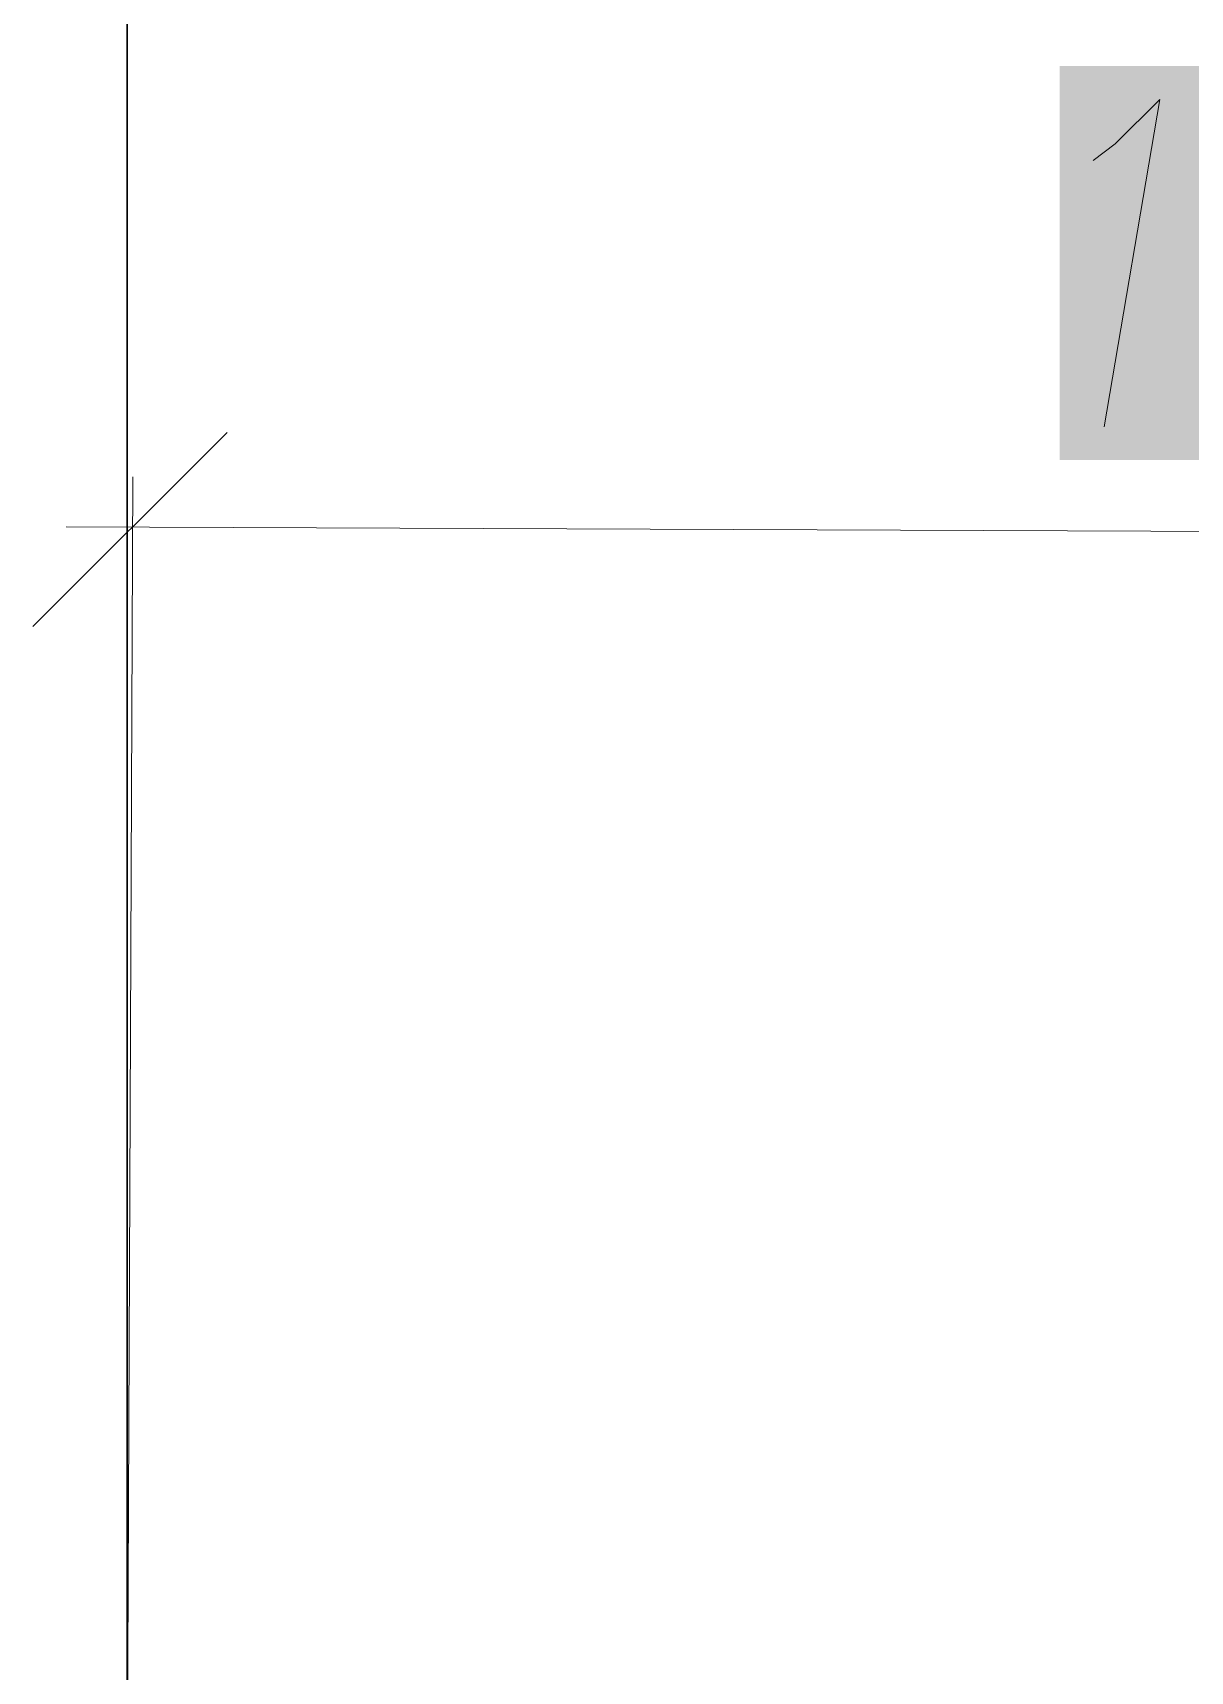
# Model space of a CAD drawing. Header units: millimetres. Extents: x 4241 to 6572, y 870 to 1291.
# Drawn here: x 5148.4 to 5157.22, y 941.26 to 953.76 of the extents above; entities that cross this region are included whole.
import ezdxf

# ---------------------------------------------------------------- set-up
doc = ezdxf.new("R2010")
doc.units = ezdxf.units.MM
doc.layers.add('PDF _0', color=7, linetype='Continuous')

msp = doc.modelspace()

# ---------------------------------------------------------------- linework, layer by layer
at = {"layer": 'PDF _0', "color": 5, "lineweight": 25}
msp.add_lwpolyline([(5149.1171, 956.047), (5149.1171, 940.0444)], close=True, dxfattribs=at)
at = {"layer": 'PDF _0', "color": 5, "lineweight": 18}
for points in [[(5156.4834, 952.7872), (5156.6527, 952.9142), (5156.9914, 953.2529), (5156.5681, 950.7551)], [(5149.8792, 950.7128), (5148.3975, 949.2311)], [(5149.1171, 940.1291), (5149.1595, 950.3741)], [(5169.6495, 949.9084), (5148.6515, 949.9931)]]:
    msp.add_lwpolyline(points, dxfattribs=at)
at = {"layer": 'PDF _0', "color": 7, "true_color": 0xffffff, "transparency": 33554559}
for points in [[(5156.2294, 953.5069), (5156.2294, 950.5011), (5162.0716, 953.5069)], [(5156.2294, 950.5011), (5162.0716, 953.5069), (5162.0716, 950.5011)]]:
    msp.add_solid(points, dxfattribs=at)

doc.saveas('drawing.dxf')
